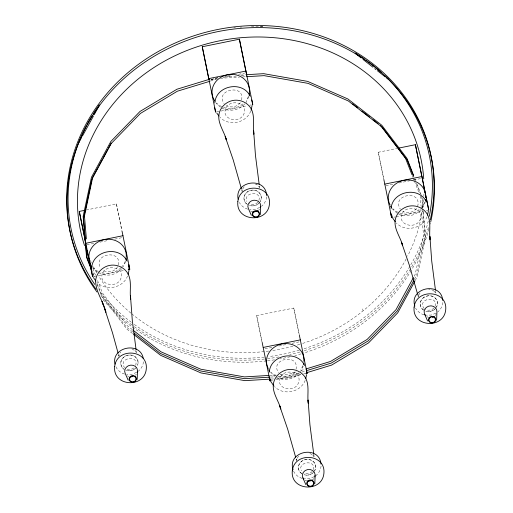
<?xml version="1.0" encoding="UTF-8"?>
<svg xmlns="http://www.w3.org/2000/svg" width="513" height="513" viewBox="0 0 513 513"><rect width="100%" height="100%" fill="white"/><g stroke="black" fill="none" stroke-linecap="round" stroke-linejoin="round"><path stroke-width="0.38" stroke-dasharray="2.56 1.92" d="M118.958 355.073L118.843 356.15L120.318 352.335L120.093 352.662M296.585 459.411L296.469 460.482L296.982 458.301L296.803 458.75L298.598 456.083M143.454 361.787C143.108 365.493 141.171 368.892 138.33 371.258M266.613 196.87C266.273 200.577 264.336 203.975 261.495 206.348M321.08 466.118C320.734 469.831 318.797 473.223 315.957 475.596M442.879 302.529C442.533 306.235 440.596 309.634 437.756 312M118.426 264.9C121.805 249.433 93.744 253.223 100.029 267.177M125.627 261.598L123.28 266.76M135.721 365.371C138.952 353.887 117.188 358.318 124.646 367.622M241.591 99.984C245.22 83.298 214.274 89.602 224.123 103.543M248.792 96.688L246.086 102.497M258.885 200.455C262.092 190.124 242.63 192.26 246.888 201.449M296.052 369.232C299.412 352.591 268.998 358.786 278.585 372.791M303.254 365.936L300.554 371.745M313.347 469.703C316.559 459.372 297.091 461.514 301.349 470.697M417.672 206.412C422.199 189.053 390.778 194.427 400.384 209.195M425.219 201.622L424.719 203.783L422.353 208.15M418.781 294.706L418.461 297.239M435.146 306.114C438.384 294.629 416.614 299.06 424.071 308.371M414.132 276.231L415.267 274.141L423.514 235.332L421.391 210.074M414.44 279.258L416.723 275.045L425.04 235.909L422.969 211.228M415.229 280.534L417.127 277.02L425.444 237.885L423.174 210.817M117.733 266.58C115.002 271.698 108.147 273.326 103.222 270.492M127.557 276.026C123.049 288.043 105.774 291.564 96.925 282.265M250.722 111.116C246.214 123.126 228.939 126.653 220.09 117.349M305.184 380.364C300.676 392.381 283.4 395.901 274.551 386.603M426.983 216.768C422.481 228.785 405.199 232.306 396.357 223.008M418.602 295.155L420.397 292.487M240.302 102.747C237.077 106.973 231.004 108.211 226.387 105.582M244.784 103.882C239.193 110.539 228.811 112.071 221.327 107.794M121.619 268.799C116.387 274.981 106.762 276.943 99.528 273.294M244.137 186.828L242.335 189.496L242.521 189.047L242.2 191.58M257.731 202.257C255.936 204.565 251.582 205.309 249.068 203.699M416.562 208.4C413.318 212.6 407.187 213.883 402.647 211.234M421.045 209.541C415.453 216.191 405.071 217.724 397.588 213.453M294.763 371.996C291.217 376.715 283.881 377.748 279.393 373.688M299.246 373.131C293.654 379.787 283.272 381.319 275.789 377.042M433.998 307.909C432.202 310.224 427.842 310.961 425.335 309.358M312.193 471.505C310.397 473.82 306.043 474.557 303.536 472.948M133.81 367.962C131.924 369.488 128.109 370.104 125.903 368.616M259.649 207.496L254.935 209.419L249.85 209.496M136.484 372.412L131.77 374.33L126.685 374.407M435.909 313.154L431.202 315.078L426.111 315.149M314.11 476.75L309.397 478.667L304.312 478.744M210.503 81.086L216.531 79.246M296.257 371.925L288.652 374.253L279.97 374.772M300.823 370.533L305.382 369.142M298.835 373.002L289.043 375.997L277.899 376.664M301.849 372.085L305.62 370.931M300.746 374.522L289.447 377.972L276.712 378.735M303.76 373.599L305.267 373.137M210.625 79.99L217.589 78.572M223.008 77.469L231.517 75.738M238.481 74.314L244.669 73.058M216.39 111.994L220.263 111.206M221.032 111.052L246.567 105.851M249.658 105.223L251.21 104.902M86.242 210.003L116.419 203.86L121.837 230.266M383.653 178.781L378.261 152.258L396.825 148.475M86.87 244.81L94.61 243.239M100.022 242.136L108.538 240.405M114.726 239.141L122.46 237.564M385.853 185.648L394.362 183.917M399.005 182.968L409.836 180.762M413.702 179.973L421.442 178.402M93.411 276.661L95.732 276.186M98.823 275.558L123.582 270.518M393.843 217.198L395.331 216.896M396.087 216.743L423.437 211.17M426.47 210.554L427.989 210.247M262.034 342.126L256.641 315.598L293.776 308.037L299.201 334.45M265.009 348.834L272.743 347.256M278.937 345.999L286.671 344.422M292.089 343.319L299.823 341.748M269.998 380.999L273.038 380.377M276.077 379.761L302.67 374.343M260.11 26.958L264.073 26.631M227.894 75.821L230.279 75.68M240.629 75.058L245.4 74.77M224.848 76.77L236.705 76.104M241.424 75.777L245.394 75.584M220.34 78.277L239.443 77.13M242.623 76.937L246.606 76.7M269.71 375.388L276.02 375.009M270.736 377.093L274.718 376.856M271.14 379.069L273.532 378.927M428.727 289.217L430.067 289.435M131.982 348.904L135.579 351.072L135.233 350.732L136.509 352.938M255.461 184.154L257.212 184.904L256.878 184.693L259.277 187.021M247.702 209.157C244.162 208.086 241.052 205.713 239.289 202.436M431.722 289.813L432.889 290.313M423.962 314.809C420.423 313.744 417.319 311.372 415.549 308.095M309.923 453.402L313.206 455.409M124.537 374.067C120.651 372.855 116.945 370.046 115.662 366.064M302.163 478.405C298.277 477.186 294.571 474.384 293.289 470.402M132.348 329.641L127.371 325.781L102.408 292.929L96.957 278.982M132.681 331.982L126.41 327.121L101.234 293.987L96.893 282.881M132.463 333.469L126.814 329.096L101.638 295.963L96.72 283.381M397.209 213.273L392.451 208.983M220.359 107.159L216.185 103.325M433.139 290.352L435.979 293.282M274.827 376.407L270.652 372.573M97.194 272.07L93.02 268.241M312.859 455.063L313.738 456.275M435.454 292.339L435.678 292.833M259.193 186.681L259.411 187.174M313.655 455.935L313.879 456.429M415.043 179.082L415.626 180.563M417.069 184.263L421.122 194.626M414.581 178.838L415.164 180.313M416.319 183.276L420.371 193.638M412.17 175.305L413.029 177.511M413.318 178.242L414.177 180.448M414.466 181.179L419.057 192.926M92.936 268.703L95.521 275.308M92.84 272.518L94.578 276.962M92.962 273.756L94.116 276.719M417.864 295.219L418.23 296.668M241.597 189.56L242.155 191.734M296.059 458.814L296.431 460.264M118.253 353.752L118.804 355.926M378.261 152.258L383.679 178.665M362.678 308.884L363.082 310.833M256.641 315.598L262.22 342.787M293.776 308.037L299.169 334.566M116.419 203.86L121.805 230.388M435.575 290.852L435.922 293.064M313.892 455.178L314.123 456.66M259.431 185.93L259.777 188.149M136.266 350.847L136.496 352.322M422.109 198.082L422.904 207.637M421.699 196.107L422.699 208.047M420.205 195.863L421.064 206.123M423.943 194.055A173.952 157.138 -11.6 0 1 423.834 196.428M423.623 199.589A173.952 157.138 -11.6 0 1 422.712 208.118M422.603 208.894A173.952 157.138 -11.6 0 1 407.636 256.109M406.168 258.937A173.952 157.138 -11.6 0 1 300.586 344.076M299.823 344.313A173.952 157.138 -11.6 0 1 295.975 345.441M292.885 346.288A173.952 157.138 -11.6 0 1 271.871 350.61M268.697 351.052A173.952 157.138 -11.6 0 1 131.469 313.61M130.86 313.103A173.952 157.138 -11.6 0 1 98.445 275.654M96.848 272.967A173.952 157.138 -11.6 0 1 93.109 266.112M91.352 262.566A173.952 157.138 -11.6 0 1 90.346 260.405M428.387 227.49A184.391 166.565 -11.6 0 1 410.887 268.235M410.471 268.921A184.391 166.565 -11.6 0 1 303.741 350.86M299.874 352.027A184.391 166.565 -11.6 0 1 289.755 354.695M278.815 356.965A184.391 166.565 -11.6 0 1 267.683 358.645M264.471 359.017A184.391 166.565 -11.6 0 1 132.636 325.499M131.982 325.024A184.391 166.565 -11.6 0 1 100.465 294.988M430.567 222.604A184.391 166.565 -11.6 0 1 430.202 224.155M429.022 228.785A184.391 166.565 -11.6 0 1 411.721 269.607M411.311 270.3A184.391 166.565 -11.6 0 1 304.164 352.925M301.073 353.867A184.391 166.565 -11.6 0 1 294.86 355.599M290.178 356.759A184.391 166.565 -11.6 0 1 280.027 358.888M274.493 359.825A184.391 166.565 -11.6 0 1 267.305 360.812M266.504 360.902A184.391 166.565 -11.6 0 1 101.888 298.297M428.265 220.949A182.852 165.18 -11.6 0 1 410.253 265.721M409.849 266.407A182.852 165.18 -11.6 0 1 303.189 349.026M299.355 350.187A182.852 165.18 -11.6 0 1 269.017 356.548M264.253 357.112A182.852 165.18 -11.6 0 1 133.938 324.184M131.322 322.267A182.852 165.18 -11.6 0 1 99.451 290.871M233.825 27.798A182.852 165.18 -11.6 0 1 235.416 27.619M240.199 27.144A182.852 165.18 -11.6 0 1 241.796 27.009M251.376 26.49A182.852 165.18 -11.6 0 1 264.041 26.496M302.837 365.718A18.795 16.98 -11.6 0 1 300.612 369.758M297.335 373.182A18.795 16.98 -11.6 0 1 293.231 375.747L288.582 377.286L283.695 377.69A18.795 16.98 -11.6 0 1 270.941 372.214M302.144 473.922A8.721 7.875 -11.6 0 1 299.791 463.207A8.721 7.875 -11.6 0 1 311.59 460.315A8.721 7.875 -11.6 0 1 314.629 470.87M314.225 471.466A8.721 7.875 -11.6 0 1 304.164 474.794M301.529 473.55A8.747 7.9 -11.6 0 1 300.054 462.803A8.747 7.9 -11.6 0 1 311.814 460.411A8.747 7.9 -11.6 0 1 314.655 470.876M312.725 473.069A8.747 7.9 -11.6 0 1 304.158 474.814M314.02 478.411A6.445 5.823 -11.6 0 1 312.892 479.584M306.575 480.873A6.445 5.823 -11.6 0 1 305.081 480.232M125.21 261.38A18.795 16.98 -11.6 0 1 121.466 267.228M120.901 267.792A18.795 16.98 -11.6 0 1 99.041 271.794M98.316 271.467A18.795 16.98 -11.6 0 1 93.308 267.876M124.518 369.591A8.721 7.875 -11.6 0 1 121.902 359.273A8.721 7.875 -11.6 0 1 133.066 355.58A8.721 7.875 -11.6 0 1 137.631 365.256A8.747 7.9 -11.6 0 0 133.303 355.65A8.747 7.9 -11.6 0 0 122.139 358.863A8.747 7.9 -11.6 0 0 123.902 369.219M136.599 367.128A8.721 7.875 -11.6 0 1 126.538 370.457A8.747 7.9 -11.6 0 0 135.099 368.732M136.394 374.073A6.445 5.823 -11.6 0 1 135.265 375.247M128.949 376.536A6.445 5.823 -11.6 0 1 127.455 375.894M248.375 96.463A18.795 16.98 -11.6 0 1 246.15 100.51M242.873 103.927A18.795 16.98 -11.6 0 1 216.473 102.959M247.683 204.674A8.721 7.875 -11.6 0 1 245.329 193.959A8.721 7.875 -11.6 0 1 257.122 191.067A8.721 7.875 -11.6 0 1 260.168 201.615A8.747 7.9 -11.6 0 0 257.353 191.163A8.747 7.9 -11.6 0 0 245.592 193.555A8.747 7.9 -11.6 0 0 247.067 204.302M259.764 202.218A8.721 7.875 -11.6 0 1 249.703 205.54M258.263 203.821A8.747 7.9 -11.6 0 1 249.696 205.566M259.559 209.163A6.445 5.823 -11.6 0 1 258.43 210.336M252.114 211.619A6.445 5.823 -11.6 0 1 250.62 210.984M424.642 202.122A18.795 16.98 -11.6 0 1 420.327 208.534M419.134 209.586A18.795 16.98 -11.6 0 1 392.74 208.618M423.95 310.333A8.721 7.875 -11.6 0 1 421.59 299.611A8.721 7.875 -11.6 0 1 433.389 296.726A8.721 7.875 -11.6 0 1 436.428 307.274M436.031 307.871A8.721 7.875 -11.6 0 1 425.963 311.199M423.328 309.961A8.747 7.9 -11.6 0 1 421.853 299.214A8.747 7.9 -11.6 0 1 433.613 296.815A8.747 7.9 -11.6 0 1 436.454 307.287M434.524 309.48A8.747 7.9 -11.6 0 1 425.957 311.224M436.582 313.43A6.445 5.823 -11.6 0 1 434.697 315.995M428.374 317.278A6.445 5.823 -11.6 0 1 426.887 316.636M102.433 273.698C98.079 284.824 117.144 288.909 120.844 278.546C125.198 267.42 106.133 263.336 102.433 273.698M225.598 108.782C221.244 119.914 240.308 123.992 244.002 113.636C248.363 102.504 229.298 98.419 225.598 108.782M280.066 378.03C275.705 389.162 294.77 393.247 298.47 382.884C302.824 371.752 283.76 367.674 280.066 378.03M401.865 214.44C397.504 225.566 416.569 229.651 420.269 219.288C424.623 208.163 405.559 204.078 401.865 214.44M217.807 77.566L210.195 79.887L217.807 77.61"/><path stroke-width="0.77" d="M137.503 371.188L137.183 379.485M260.668 206.271L260.347 214.575M315.136 475.519L314.809 483.823M252.127 105.364L251.069 110.237M306.588 374.612L305.697 378.761M428.393 211.023L427.496 215.171M91.66 267.844C92.815 250.261 119.529 245.195 127.038 261.155M125.961 260.162L126.301 258.719M128.07 274.423L128.917 270.8M214.825 102.927C215.979 85.344 242.694 80.278 250.203 96.239M249.126 95.245L249.465 93.808M269.287 372.181C270.441 354.592 297.155 349.533 304.671 365.487M303.593 364.499L303.927 363.057M391.086 208.586C392.221 191.259 418.377 185.93 426.194 201.436M425.392 200.904L425.726 199.467M436.614 320.234L436.935 311.93A6.445 5.823 -11.6 0 0 428.554 306.203A6.445 5.823 -11.6 0 0 425.643 315.662M97.989 167.462L92.712 177.209L84.465 216.018L86.383 238.911M98.746 166.071L102.138 159.799M102.895 158.408L107.794 149.36M108.551 147.968L111.193 143.089M413.382 277.623L396.03 309.653L367.116 339.439L330.487 361.473L306.146 368.905M414.062 279.963L397.325 310.852L368.167 340.889L331.231 363.108L306.37 370.7M414.844 281.233L397.729 312.827L368.571 342.864L331.642 365.083L306.774 372.675M78.585 143.044L81.625 137.522M82.381 136.144L93.404 116.137M94.168 114.752L99.49 105.094M209.342 79.335L176.947 89.23L140.011 111.449L110.853 141.485L91.455 177.293L83.144 216.435L86.479 256.237L91.686 269.562M209.746 81.317L177.351 91.211L140.421 113.431L111.257 143.467L91.859 179.274L83.548 218.41L86.883 258.212L92.09 271.537M208.919 79.521L202.263 46.754L239.398 39.193L252.755 104.588L251.8 99.932M202.263 46.754L208.797 78.604L245.939 71.044M85.466 241.847L79.278 211.42L84.696 210.317M399.146 148.001L415.395 144.692L428.753 210.093L415.395 144.692M79.278 211.42L85.818 243.271L122.953 235.704L129.77 269.254L128.224 269.569M383.839 179.441L384.795 184.103L421.93 176.543M262.22 342.787L263.182 347.448L300.317 339.888L307.133 373.432L305.652 373.74M246.195 74.718L263.708 73.673L307.627 81.387L347.891 98.971L381.768 125.223L406.944 158.35L413.6 175.375M246.606 76.7L264.112 75.648L308.031 83.362L348.301 100.946L382.172 127.198L407.348 160.332L413.715 176.613M268.915 375.439L244.451 376.908L200.897 369.251L160.967 351.815L132.97 330.122M269.941 377.138L244.47 378.671L200.551 370.957L160.287 353.374L133.938 332.95M270.345 379.12L244.874 380.646L200.961 372.932L160.691 355.349L133.713 334.444M352.611 103.876L357.587 107.73M361.941 111.103L369.405 116.893M373.137 119.785L378.113 123.639M355.56 53.564L361.133 57.943M362.992 59.399L372.9 67.184M374.759 68.646L375.997 69.621M377.235 70.589L385.289 76.918M386.526 77.886L388.386 79.348M380.601 125.57L405.565 158.421L411.881 174.574M391.579 207.791L390.387 206.117M395.254 221.731L392.811 218.262L391.304 214.088M216.794 113.072L218.993 116.079M269.78 371.38L268.581 369.706M273.891 385.93L271.011 381.858L269.505 377.677M91.282 265.849L92.154 267.049M95.828 280.989L93.385 277.52M424.726 314.411L427.598 320.978M251.338 215.319L248.465 208.753A6.445 5.823 -11.6 0 1 253.941 200.211A6.445 5.823 -11.6 0 1 260.322 207.778M302.926 478.007L305.799 484.567M128.173 380.236L125.3 373.669A6.445 5.823 -11.6 0 1 130.777 365.121A6.445 5.823 -11.6 0 1 137.157 372.688M89.493 259.892L87.774 255.493L87.377 250.754M103.184 304.696L102.023 301.471L105.909 312.225C103.479 301.381 95.386 291.743 95.649 280.387C96.399 273.057 102.305 266.882 109.474 265.426C116.631 263.964 124.486 267.337 128.038 273.795C132.078 281.573 129.366 290.762 130.661 299.098L130.469 295.674L132.303 320.413L136.035 349.366M414.857 306.165C408.656 287.562 441.199 280.925 442.764 300.483M293.058 469.761C286.857 451.151 319.4 444.521 320.965 464.079M90.654 264.24L89.153 260.059L88.903 255.621A18.795 16.98 -11.6 0 1 109.885 239.308A18.795 16.98 -11.6 0 1 126.038 258.469M104.844 309.262L112.507 332.822L118.067 353.027M417.678 294.494L409.515 265.683L401.448 242.213L402.609 245.438C400.211 236.204 392.272 227.124 396.01 217.14C398.075 211.555 403.122 207.419 408.899 206.168C416.062 204.706 423.911 208.079 427.47 214.537C431.51 222.315 428.797 231.504 430.086 239.84L429.894 236.416L431.734 261.162L435.46 290.114M241.418 188.835L233.248 160.024L225.188 136.554L226.348 139.78C223.95 130.546 216.011 121.466 219.744 111.481C221.815 105.902 226.855 101.766 232.639 100.516C239.795 99.047 247.651 102.42 251.203 108.878C255.243 116.656 252.531 125.845 253.826 134.188L253.634 130.764L255.468 155.503L259.193 184.456M295.693 457.365L287.71 429.278L279.649 405.802L280.81 409.034C278.412 399.794 270.473 390.72 274.211 380.729C276.276 375.15 281.323 371.014 287.1 369.764C294.257 368.296 302.112 371.675 305.665 378.126C309.705 385.911 306.992 395.093 308.287 403.436L308.095 400.012L309.929 424.751L313.776 454.441M238.135 199.224C234.242 180.582 265.978 176.273 266.542 195.511M114.97 364.14C111.02 346.968 140.184 341.023 143.262 358.382M390.656 212.991L391.618 217.653L384.795 184.103M246.695 75.071L239.398 39.193M299.361 335.226L300.317 339.888M306.338 369.552L307.133 373.432M214.658 107.493L215.62 112.155L208.797 78.604M269.203 377.113L269.998 380.999L263.182 347.448M121.998 231.049L122.953 235.704M128.814 264.593L129.77 269.254M90.403 265.946L92.635 276.821L85.818 243.271M425.444 193.824L423.911 189.124A18.795 16.98 -11.6 0 0 398.967 181.948A18.795 16.98 -11.6 0 0 390.085 204.982M425.534 195.389L425.662 197.736M128.718 265.843L128.962 270.274M84.542 245.58A173.952 157.138 -11.6 0 1 220.744 40.585A173.952 157.138 -11.6 0 1 423.732 178.928M96.104 289.294A184.391 166.565 -11.6 0 1 216.313 29.786A184.391 166.565 -11.6 0 1 430.317 219.763M97.002 292A184.391 166.565 -11.6 0 1 216.313 31.941A184.391 166.565 -11.6 0 1 430.74 221.828M388.95 79.791A182.852 165.18 -11.6 0 1 429.304 216.242M94.732 284.375A182.852 165.18 -11.6 0 1 86.364 125.877M87.107 124.473A182.852 165.18 -11.6 0 1 92.263 115.515M93.103 114.162A182.852 165.18 -11.6 0 1 99.336 104.941M355.047 52.89A182.852 165.18 -11.6 0 1 364.544 59.059M365.872 59.989A182.852 165.18 -11.6 0 1 367.186 60.938M368.494 61.893A182.852 165.18 -11.6 0 1 381.563 72.628M385.045 75.892A182.852 165.18 -11.6 0 1 388.405 79.226M268.28 368.571A18.795 16.98 -11.6 0 1 281.817 344.005A18.795 16.98 -11.6 0 1 303.863 361.325M303.837 479.251A6.445 5.823 -11.6 0 1 307.569 469.581A6.445 5.823 -11.6 0 1 314.783 477.026M312.455 479.911A6.445 5.823 -11.6 0 1 309.89 480.995M309.339 481.085A6.445 5.823 -11.6 0 1 307.114 481.002M132.264 376.657A6.445 5.823 -11.6 0 1 130.591 376.798M249.203 93.558A18.795 16.98 -11.6 0 0 232.235 74.353L227.355 74.757L222.7 76.29A18.795 16.98 -11.6 0 0 215.011 101.228M257.988 210.663A6.445 5.823 -11.6 0 1 255.974 211.612M254.878 211.831A6.445 5.823 -11.6 0 1 252.646 211.754M434.255 316.322A6.445 5.823 -11.6 0 1 432.235 317.265M430.016 317.541A6.445 5.823 -11.6 0 1 428.913 317.406M114.681 366.532C112.45 386.552 144.288 388.54 146.25 369.264C148.552 349.199 116.631 347.205 114.681 366.532M237.846 201.615C235.614 221.635 267.446 223.63 269.415 204.347C271.717 184.289 239.795 182.288 237.846 201.615M292.307 470.863C290.076 490.89 321.914 492.878 323.876 473.602C326.178 453.537 294.257 451.536 292.307 470.863M414.106 307.274C411.875 327.294 443.713 329.282 445.682 310.006C447.977 289.948 416.056 287.947 414.106 307.274M309.301 486.138A3.238 2.924 -11.6 0 0 313.552 482.688A3.238 2.924 -11.6 0 0 308.294 481.175A3.238 2.924 -11.6 0 0 309.301 486.138M309.147 486.439A3.668 3.309 -11.6 0 0 313.962 482.534A3.668 3.309 -11.6 0 0 307.999 480.822A3.668 3.309 -11.6 0 0 309.147 486.439M131.674 381.8A3.238 2.924 -11.6 0 0 135.926 378.35A3.238 2.924 -11.6 0 0 130.668 376.837A3.238 2.924 -11.6 0 0 131.674 381.8M131.514 382.108A3.668 3.309 -11.6 0 0 136.336 378.196A3.668 3.309 -11.6 0 0 130.373 376.484A3.668 3.309 -11.6 0 0 131.514 382.108M254.839 216.89A3.238 2.924 -11.6 0 0 259.091 213.44A3.238 2.924 -11.6 0 0 253.832 211.927A3.238 2.924 -11.6 0 0 254.839 216.89M254.679 217.191A3.668 3.309 -11.6 0 0 259.501 213.286A3.668 3.309 -11.6 0 0 253.537 211.568A3.668 3.309 -11.6 0 0 254.679 217.191M431.1 322.549A3.238 2.924 -11.6 0 0 435.357 319.092A3.238 2.924 -11.6 0 0 430.093 317.579A3.238 2.924 -11.6 0 0 431.1 322.549M430.946 322.85A3.668 3.309 -11.6 0 0 435.761 318.939A3.668 3.309 -11.6 0 0 429.804 317.226A3.668 3.309 -11.6 0 0 430.946 322.85"/></g></svg>
